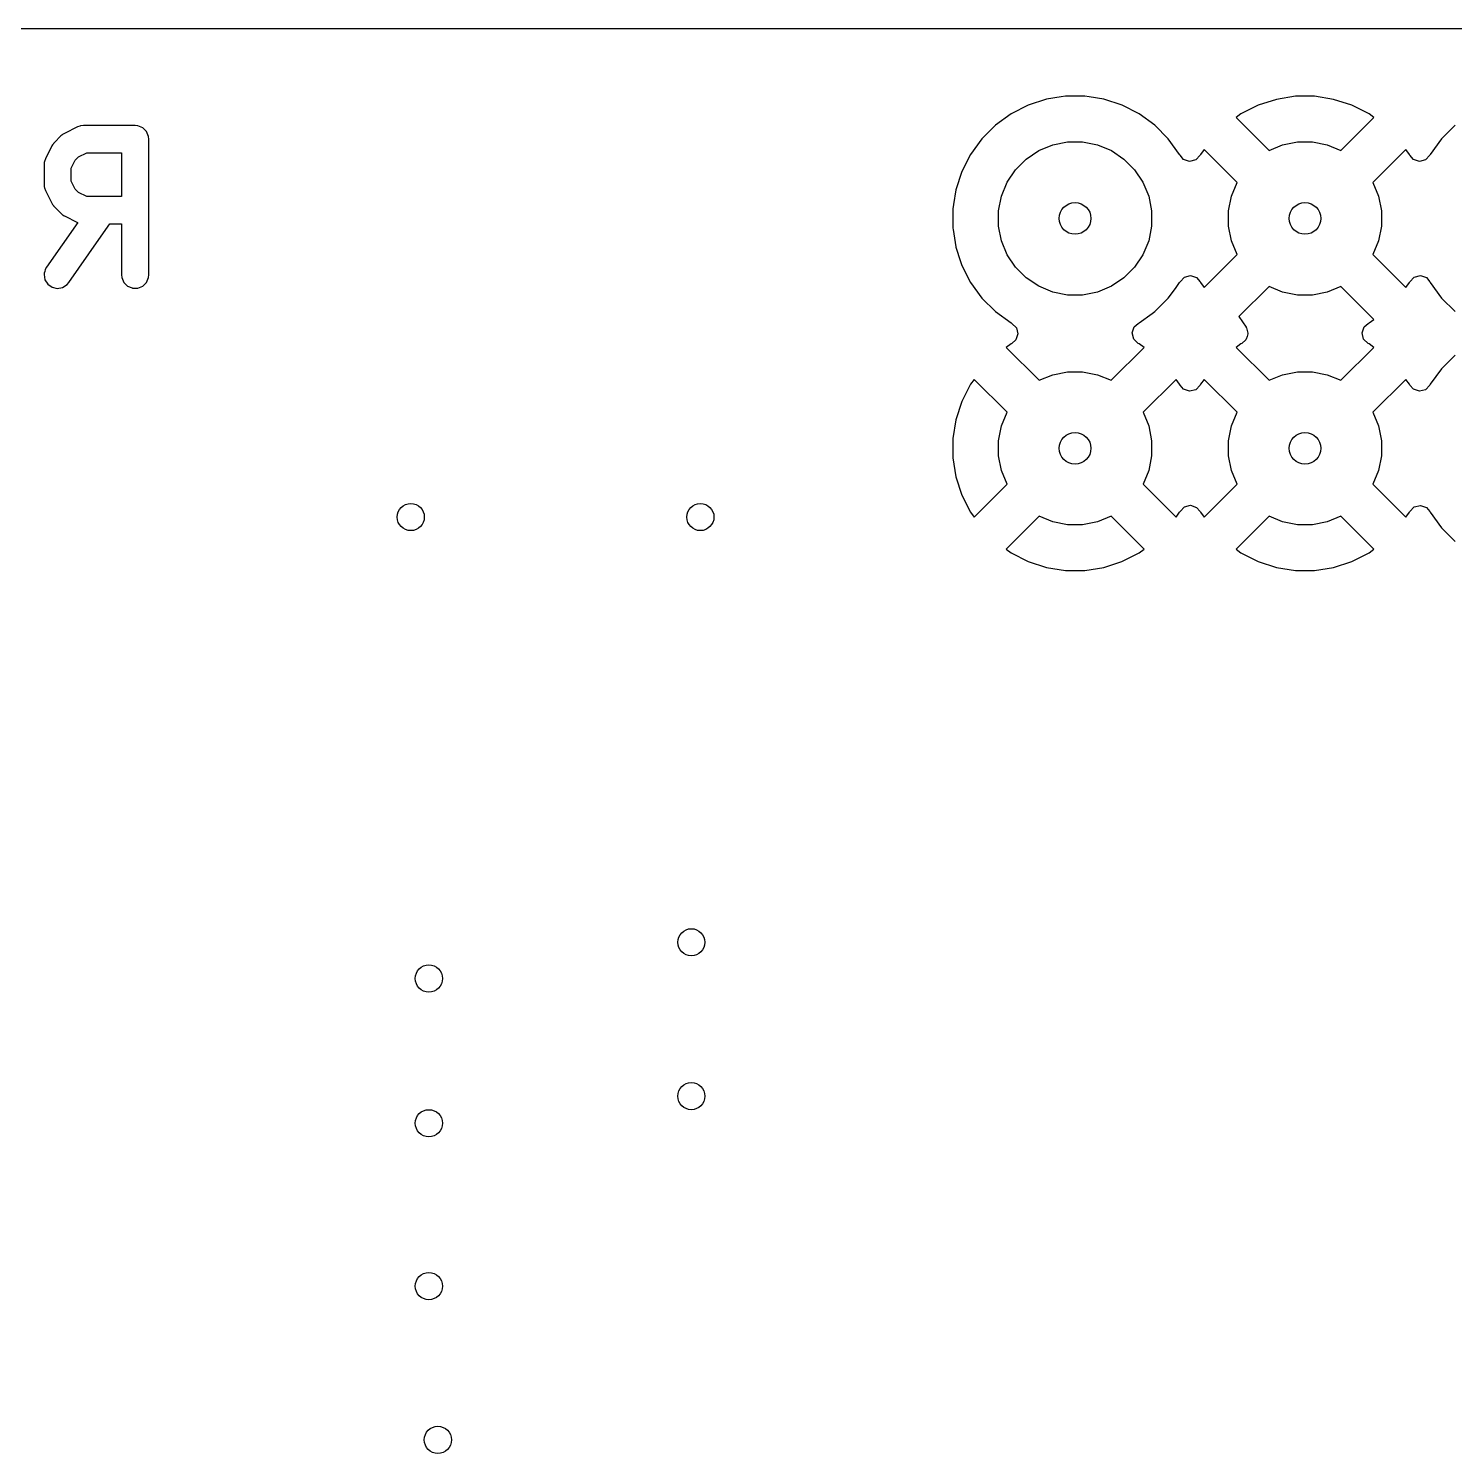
# Model space of a CAD drawing. Header units: inches. Extents: x -1.73 to 1.75, y 0.02 to 4.69.
# Drawn here: x 0.082 to 0.702, y 4.065 to 4.685 of the extents above; entities that cross this region are included whole.
import ezdxf

# ---------------------------------------------------------------- set-up
doc = ezdxf.new("R2010")
doc.units = ezdxf.units.IN
doc.header["$MEASUREMENT"] = 0
doc.layers.add('BLACK', color=250, linetype='CONTINUOUS')

msp = doc.modelspace()

# ---------------------------------------------------------------- linework, layer by layer
at = {"layer": 'BLACK', "linetype": 'CONTINUOUS'}
for p, q in [((-0.80104, 4.68502), (1.43211, 4.68502)), ((0.52456, 4.65422), (0.5166, 4.65164)), ((0.53091, 4.65523), (0.52456, 4.65422)), ((0.53282, 4.65553), (0.53091, 4.65523)), ((0.54119, 4.65553), (0.53282, 4.65553)), ((0.54311, 4.65523), (0.54119, 4.65553)), ((0.54946, 4.65422), (0.54311, 4.65523)), ((0.55742, 4.65164), (0.54946, 4.65422)), ((0.54946, 4.65422), (0.54946, 4.65422)), ((0.54946, 4.65422), (0.54946, 4.65422)), ((0.62456, 4.6542), (0.61661, 4.65162)), ((0.63282, 4.65551), (0.62456, 4.6542)), ((0.62456, 4.6542), (0.62456, 4.6542)), ((0.64119, 4.65551), (0.63282, 4.65551)), ((0.64945, 4.6542), (0.64119, 4.65551)), ((0.65741, 4.65162), (0.64945, 4.6542)), ((0.50914, 4.64784), (0.50237, 4.64292)), ((0.5166, 4.65164), (0.50914, 4.64784)), ((0.56487, 4.64784), (0.55742, 4.65164)), ((0.55742, 4.65164), (0.55742, 4.65164)), ((0.55742, 4.65164), (0.55742, 4.65164)), ((0.57165, 4.64292), (0.56487, 4.64784)), ((0.60915, 4.64782), (0.60702, 4.64627)), ((0.60702, 4.64627), (0.60702, 4.64627)), ((0.60702, 4.64627), (0.62136, 4.63193)), ((0.61661, 4.65162), (0.60915, 4.64782)), ((0.65265, 4.63193), (0.667, 4.64627)), ((0.66486, 4.64782), (0.65741, 4.65162)), ((0.667, 4.64627), (0.66486, 4.64782)), ((0.10303, 4.64218), (0.09741, 4.63937)), ((0.10411, 4.64259), (0.10303, 4.64218)), ((0.10432, 4.64261), (0.10411, 4.64259)), ((0.10452, 4.64269), (0.10432, 4.64261)), ((0.10567, 4.6428), (0.10452, 4.64269)), ((0.12817, 4.6428), (0.10567, 4.6428)), ((0.12932, 4.64269), (0.12817, 4.6428)), ((0.13145, 4.64181), (0.12932, 4.64269)), ((0.13308, 4.64018), (0.13145, 4.64181)), ((0.13396, 4.63805), (0.13308, 4.64018)), ((0.50237, 4.64292), (0.49645, 4.637)), ((0.57756, 4.637), (0.57165, 4.64292)), ((0.70237, 4.64292), (0.69645, 4.637)), ((0.09195, 4.63391), (0.08914, 4.62829)), ((0.09227, 4.63441), (0.09195, 4.63391)), ((0.09232, 4.63455), (0.09227, 4.63441)), ((0.09246, 4.63472), (0.09232, 4.63455)), ((0.09257, 4.63489), (0.09246, 4.63472)), ((0.09269, 4.635), (0.09257, 4.63489)), ((0.09306, 4.63545), (0.09269, 4.635)), ((0.09587, 4.63826), (0.09306, 4.63545)), ((0.09632, 4.63863), (0.09587, 4.63826)), ((0.09643, 4.63875), (0.09632, 4.63863)), ((0.0966, 4.63886), (0.09643, 4.63875)), ((0.09677, 4.63899), (0.0966, 4.63886)), ((0.09691, 4.63905), (0.09677, 4.63899)), ((0.09741, 4.63937), (0.09691, 4.63905)), ((0.13407, 4.6369), (0.13396, 4.63805)), ((0.13407, 4.60655), (0.13407, 4.6369)), ((0.49645, 4.637), (0.49153, 4.63023)), ((0.52123, 4.63188), (0.52729, 4.63439)), ((0.52729, 4.63439), (0.53373, 4.63567)), ((0.53373, 4.63567), (0.54029, 4.63567)), ((0.54029, 4.63567), (0.54672, 4.63439)), ((0.54672, 4.63439), (0.55278, 4.63188)), ((0.58248, 4.63023), (0.57756, 4.637)), ((0.62136, 4.63193), (0.62729, 4.63439)), ((0.62729, 4.63439), (0.63373, 4.63567)), ((0.63373, 4.63567), (0.64029, 4.63567)), ((0.64029, 4.63567), (0.64672, 4.63439)), ((0.64672, 4.63439), (0.65265, 4.63193)), ((0.69645, 4.637), (0.69153, 4.63023)), ((0.08873, 4.62721), (0.08871, 4.627)), ((0.08914, 4.62829), (0.08873, 4.62721)), ((0.10033, 4.62425), (0.10209, 4.62777)), ((0.10209, 4.62777), (0.10355, 4.62923)), ((0.10355, 4.62923), (0.10707, 4.63099)), ((0.10707, 4.63099), (0.12226, 4.63099)), ((0.12226, 4.63099), (0.12226, 4.61187)), ((0.49153, 4.63023), (0.48773, 4.62277)), ((0.51114, 4.62359), (0.51578, 4.62823)), ((0.51578, 4.62823), (0.52123, 4.63188)), ((0.55278, 4.63188), (0.55824, 4.62823)), ((0.55824, 4.62823), (0.56288, 4.62359)), ((0.58267, 4.62986), (0.58248, 4.63023)), ((0.58248, 4.63023), (0.58248, 4.63023)), ((0.58248, 4.63023), (0.58248, 4.63023)), ((0.58421, 4.62809), (0.58267, 4.62986)), ((0.58681, 4.6272), (0.58421, 4.62809)), ((0.58948, 4.62786), (0.58681, 4.6272)), ((0.59137, 4.62986), (0.58948, 4.62786)), ((0.59155, 4.63022), (0.59137, 4.62986)), ((0.5931, 4.63235), (0.59155, 4.63022)), ((0.59155, 4.63022), (0.59155, 4.63022)), ((0.60744, 4.61801), (0.5931, 4.63235)), ((0.5931, 4.63235), (0.5931, 4.63235)), ((0.68092, 4.63235), (0.66657, 4.61801)), ((0.68247, 4.63022), (0.68092, 4.63235)), ((0.68092, 4.63235), (0.68092, 4.63235)), ((0.68265, 4.62986), (0.68247, 4.63022)), ((0.68418, 4.62809), (0.68265, 4.62986)), ((0.68679, 4.6272), (0.68418, 4.62809)), ((0.68946, 4.62786), (0.68679, 4.6272)), ((0.69135, 4.62986), (0.68946, 4.62786)), ((0.69153, 4.63023), (0.69135, 4.62986)), ((0.08863, 4.6268), (0.08852, 4.62565)), ((0.08852, 4.62565), (0.08852, 4.61721)), ((0.08871, 4.627), (0.08863, 4.6268)), ((0.10033, 4.61861), (0.10033, 4.62425)), ((0.48773, 4.62277), (0.48515, 4.61481)), ((0.50749, 4.61814), (0.51114, 4.62359)), ((0.56288, 4.62359), (0.56652, 4.61814)), ((0.08852, 4.61721), (0.08855, 4.61684)), ((0.08855, 4.61684), (0.08863, 4.61606)), ((0.08863, 4.61606), (0.08871, 4.61586)), ((0.08871, 4.61586), (0.08873, 4.61565)), ((0.08873, 4.61565), (0.08914, 4.61457)), ((0.10209, 4.61509), (0.10033, 4.61861)), ((0.10355, 4.61363), (0.10209, 4.61509)), ((0.48515, 4.61481), (0.48414, 4.60845)), ((0.50498, 4.61208), (0.50749, 4.61814)), ((0.56652, 4.61814), (0.56903, 4.61208)), ((0.60498, 4.61208), (0.60744, 4.61801)), ((0.66657, 4.61801), (0.66903, 4.61208)), ((0.08914, 4.61457), (0.09195, 4.60895)), ((0.09195, 4.60895), (0.09227, 4.60845)), ((0.10707, 4.61187), (0.10355, 4.61363)), ((0.12226, 4.61187), (0.10707, 4.61187)), ((0.5037, 4.60564), (0.50498, 4.61208)), ((0.56903, 4.61208), (0.57031, 4.60564)), ((0.6037, 4.60564), (0.60498, 4.61208)), ((0.66903, 4.61208), (0.67031, 4.60564)), ((0.09227, 4.60845), (0.09232, 4.60831)), ((0.09232, 4.60831), (0.09246, 4.60814)), ((0.09246, 4.60814), (0.09257, 4.60797)), ((0.09257, 4.60797), (0.09269, 4.60786)), ((0.09269, 4.60786), (0.09306, 4.60741)), ((0.09306, 4.60741), (0.09587, 4.6046)), ((0.09587, 4.6046), (0.09632, 4.60423)), ((0.09632, 4.60423), (0.09643, 4.60411)), ((0.09643, 4.60411), (0.0966, 4.604)), ((0.0966, 4.604), (0.09677, 4.60386)), ((0.09677, 4.60386), (0.09691, 4.60381)), ((0.09691, 4.60381), (0.09726, 4.60358)), ((0.09726, 4.60358), (0.09741, 4.60349)), ((0.09741, 4.60349), (0.09741, 4.60349)), ((0.09741, 4.60349), (0.09741, 4.60349)), ((0.09741, 4.60349), (0.10303, 4.60068)), ((0.13407, 4.57784), (0.13407, 4.60655)), ((0.48414, 4.60845), (0.48384, 4.60655)), ((0.48384, 4.60655), (0.48384, 4.59818)), ((0.5037, 4.59908), (0.5037, 4.60564)), ((0.57031, 4.60564), (0.57031, 4.59908)), ((0.6037, 4.59908), (0.6037, 4.60564)), ((0.67031, 4.60564), (0.67031, 4.59908)), ((0.10317, 4.60063), (0.08959, 4.58123)), ((0.10303, 4.60068), (0.10317, 4.60063)), ((0.11338, 4.59463), (0.11718, 4.60006)), ((0.11718, 4.60006), (0.12226, 4.60006)), ((0.12226, 4.60006), (0.12226, 4.59183)), ((0.48384, 4.59818), (0.48394, 4.59753)), ((0.48394, 4.59753), (0.48514, 4.58995)), ((0.50498, 4.59265), (0.5037, 4.59908)), ((0.57031, 4.59908), (0.56903, 4.59265)), ((0.60498, 4.59265), (0.6037, 4.59908)), ((0.67031, 4.59908), (0.66903, 4.59265)), ((0.10804, 4.587), (0.11338, 4.59463)), ((0.11338, 4.59463), (0.11338, 4.59463)), ((0.12226, 4.59183), (0.12226, 4.57784)), ((0.50749, 4.58659), (0.50498, 4.59265)), ((0.56903, 4.59265), (0.56652, 4.58659)), ((0.60744, 4.58672), (0.60498, 4.59265)), ((0.66903, 4.59265), (0.66657, 4.58672)), ((0.09933, 4.57456), (0.10804, 4.587)), ((0.48514, 4.58995), (0.48515, 4.58991)), ((0.48515, 4.58991), (0.48719, 4.58363)), ((0.51114, 4.58113), (0.50749, 4.58659)), ((0.56652, 4.58659), (0.56288, 4.58113)), ((0.5931, 4.57237), (0.60744, 4.58672)), ((0.66657, 4.58672), (0.68092, 4.57237)), ((0.08863, 4.57849), (0.08852, 4.57797)), ((0.08852, 4.57797), (0.08892, 4.5757)), ((0.08881, 4.57929), (0.08863, 4.57849)), ((0.08902, 4.58022), (0.08881, 4.57929)), ((0.08959, 4.58123), (0.08902, 4.58022)), ((0.12226, 4.57784), (0.12238, 4.57669)), ((0.13396, 4.57669), (0.13407, 4.57784)), ((0.48719, 4.58363), (0.48773, 4.58195)), ((0.48773, 4.58195), (0.49153, 4.5745)), ((0.51578, 4.57649), (0.51114, 4.58113)), ((0.56288, 4.58113), (0.55824, 4.57649)), ((0.08892, 4.5757), (0.09016, 4.57376)), ((0.09016, 4.57376), (0.09205, 4.57244)), ((0.09205, 4.57244), (0.0943, 4.57194)), ((0.0943, 4.57194), (0.09656, 4.57234)), ((0.09656, 4.57234), (0.09851, 4.57358)), ((0.09851, 4.57358), (0.09926, 4.57445)), ((0.09926, 4.57445), (0.09933, 4.57456)), ((0.12238, 4.57669), (0.12238, 4.57669)), ((0.12238, 4.57669), (0.12326, 4.57456)), ((0.12326, 4.57456), (0.12489, 4.57293)), ((0.12489, 4.57293), (0.12686, 4.57211)), ((0.12686, 4.57211), (0.12702, 4.57205)), ((0.12702, 4.57205), (0.12702, 4.57205)), ((0.12702, 4.57205), (0.12932, 4.57205)), ((0.12932, 4.57205), (0.13145, 4.57293)), ((0.12932, 4.57205), (0.12932, 4.57205)), ((0.13145, 4.57293), (0.13308, 4.57456)), ((0.13308, 4.57456), (0.13396, 4.57669)), ((0.49153, 4.5745), (0.49645, 4.56772)), ((0.52123, 4.57285), (0.51578, 4.57649)), ((0.52729, 4.57034), (0.52123, 4.57285)), ((0.55278, 4.57285), (0.54672, 4.57034)), ((0.55824, 4.57649), (0.55278, 4.57285)), ((0.57756, 4.56772), (0.58062, 4.57194)), ((0.58062, 4.57194), (0.58248, 4.5745)), ((0.58248, 4.5745), (0.58267, 4.57486)), ((0.58267, 4.57486), (0.58456, 4.57686)), ((0.58456, 4.57686), (0.58723, 4.57752)), ((0.58723, 4.57752), (0.58983, 4.57664)), ((0.58983, 4.57664), (0.59137, 4.57486)), ((0.59137, 4.57486), (0.59155, 4.57451)), ((0.59155, 4.57451), (0.5931, 4.57237)), ((0.62136, 4.5728), (0.60827, 4.5597)), ((0.62729, 4.57034), (0.62136, 4.5728)), ((0.65265, 4.5728), (0.64672, 4.57034)), ((0.667, 4.55845), (0.65265, 4.5728)), ((0.68092, 4.57237), (0.68247, 4.57451)), ((0.68092, 4.57237), (0.68092, 4.57237)), ((0.68247, 4.57451), (0.68265, 4.57486)), ((0.68265, 4.57486), (0.68454, 4.57686)), ((0.68454, 4.57686), (0.68721, 4.57752)), ((0.68721, 4.57752), (0.68981, 4.57664)), ((0.68981, 4.57664), (0.69135, 4.57486)), ((0.69135, 4.57486), (0.69153, 4.5745)), ((0.69153, 4.5745), (0.69645, 4.56772)), ((0.49645, 4.56772), (0.50237, 4.56181)), ((0.53373, 4.56906), (0.52729, 4.57034)), ((0.54029, 4.56906), (0.53373, 4.56906)), ((0.54672, 4.57034), (0.54029, 4.56906)), ((0.57165, 4.56181), (0.57756, 4.56772)), ((0.57756, 4.56772), (0.57756, 4.56772)), ((0.57756, 4.56772), (0.57756, 4.56772)), ((0.63373, 4.56906), (0.62729, 4.57034)), ((0.64029, 4.56906), (0.63373, 4.56906)), ((0.64672, 4.57034), (0.64029, 4.56906)), ((0.69645, 4.56772), (0.70237, 4.56181)), ((0.50237, 4.56181), (0.50914, 4.55689)), ((0.56487, 4.55689), (0.57053, 4.561)), ((0.57053, 4.561), (0.57165, 4.56181)), ((0.57165, 4.56181), (0.57165, 4.56181)), ((0.57165, 4.56181), (0.57165, 4.56181)), ((0.60827, 4.5597), (0.61137, 4.55508)), ((0.50914, 4.55689), (0.50914, 4.55689)), ((0.50914, 4.55689), (0.50914, 4.55689)), ((0.50914, 4.55689), (0.50951, 4.5567)), ((0.50951, 4.5567), (0.51151, 4.55481)), ((0.51151, 4.55481), (0.51217, 4.55214)), ((0.56185, 4.55256), (0.56273, 4.55516)), ((0.56273, 4.55516), (0.56451, 4.5567)), ((0.56451, 4.5567), (0.56487, 4.55689)), ((0.61137, 4.55508), (0.61141, 4.55493)), ((0.61141, 4.55493), (0.61153, 4.55482)), ((0.61153, 4.55482), (0.61182, 4.55363)), ((0.61182, 4.55363), (0.61219, 4.55246)), ((0.66183, 4.55257), (0.66271, 4.55517)), ((0.66271, 4.55517), (0.66449, 4.55671)), ((0.66449, 4.55671), (0.66486, 4.5569)), ((0.66486, 4.5569), (0.667, 4.55845)), ((0.667, 4.55845), (0.667, 4.55845)), ((0.50915, 4.54782), (0.50702, 4.54627)), ((0.50951, 4.548), (0.50915, 4.54782)), ((0.50915, 4.54782), (0.50915, 4.54782)), ((0.51128, 4.54954), (0.50951, 4.548)), ((0.51217, 4.55214), (0.51128, 4.54954)), ((0.56251, 4.54989), (0.56185, 4.55256)), ((0.56451, 4.548), (0.56251, 4.54989)), ((0.56486, 4.54782), (0.56451, 4.548)), ((0.567, 4.54627), (0.56486, 4.54782)), ((0.56486, 4.54782), (0.56486, 4.54782)), ((0.60915, 4.54782), (0.60702, 4.54627)), ((0.60953, 4.54801), (0.60915, 4.54782)), ((0.6113, 4.54955), (0.60953, 4.54801)), ((0.61135, 4.5497), (0.6113, 4.54955)), ((0.61147, 4.54981), (0.61135, 4.5497)), ((0.61179, 4.55099), (0.61147, 4.54981)), ((0.61219, 4.55215), (0.61179, 4.55099)), ((0.61219, 4.55246), (0.61215, 4.55231)), ((0.61215, 4.55231), (0.61219, 4.55215)), ((0.66249, 4.5499), (0.66183, 4.55257)), ((0.66449, 4.54801), (0.66249, 4.5499)), ((0.66486, 4.54782), (0.66449, 4.54801)), ((0.667, 4.54627), (0.66486, 4.54782)), ((0.50702, 4.54627), (0.50702, 4.54627)), ((0.50702, 4.54627), (0.52136, 4.53193)), ((0.55265, 4.53193), (0.567, 4.54627)), ((0.60702, 4.54627), (0.60702, 4.54627)), ((0.60702, 4.54627), (0.62136, 4.53193)), ((0.65265, 4.53193), (0.667, 4.54627)), ((0.70237, 4.54292), (0.69645, 4.537)), ((0.52136, 4.53193), (0.52729, 4.53439)), ((0.52729, 4.53439), (0.53373, 4.53567)), ((0.53373, 4.53567), (0.54029, 4.53567)), ((0.54029, 4.53567), (0.54672, 4.53439)), ((0.54672, 4.53439), (0.55265, 4.53193)), ((0.62136, 4.53193), (0.62729, 4.53439)), ((0.62729, 4.53439), (0.63373, 4.53567)), ((0.63373, 4.53567), (0.64029, 4.53567)), ((0.64029, 4.53567), (0.64672, 4.53439)), ((0.64672, 4.53439), (0.65265, 4.53193)), ((0.69645, 4.537), (0.69153, 4.53023)), ((0.49155, 4.53022), (0.48775, 4.52276)), ((0.4931, 4.53235), (0.49155, 4.53022)), ((0.50744, 4.51801), (0.4931, 4.53235)), ((0.4931, 4.53235), (0.4931, 4.53235)), ((0.58092, 4.53235), (0.56657, 4.51801)), ((0.58247, 4.53022), (0.58092, 4.53235)), ((0.58092, 4.53235), (0.58092, 4.53235)), ((0.58266, 4.52984), (0.58247, 4.53022)), ((0.58419, 4.52807), (0.58266, 4.52984)), ((0.5868, 4.52718), (0.58419, 4.52807)), ((0.59136, 4.52984), (0.58947, 4.52784)), ((0.59155, 4.53022), (0.59136, 4.52984)), ((0.5931, 4.53235), (0.59155, 4.53022)), ((0.60744, 4.51801), (0.5931, 4.53235)), ((0.5931, 4.53235), (0.5931, 4.53235)), ((0.68092, 4.53235), (0.66657, 4.51801)), ((0.68247, 4.53022), (0.68092, 4.53235)), ((0.68092, 4.53235), (0.68092, 4.53235)), ((0.68265, 4.52986), (0.68247, 4.53022)), ((0.68418, 4.52809), (0.68265, 4.52986)), ((0.68679, 4.5272), (0.68418, 4.52809)), ((0.69135, 4.52986), (0.68946, 4.52786)), ((0.69153, 4.53023), (0.69135, 4.52986)), ((0.48775, 4.52276), (0.48517, 4.51481)), ((0.58947, 4.52784), (0.5868, 4.52718)), ((0.68946, 4.52786), (0.68679, 4.5272)), ((0.50498, 4.51208), (0.50744, 4.51801)), ((0.56657, 4.51801), (0.56903, 4.51208)), ((0.60498, 4.51208), (0.60744, 4.51801)), ((0.66657, 4.51801), (0.66903, 4.51208)), ((0.48517, 4.51481), (0.48386, 4.50655)), ((0.48517, 4.51481), (0.48517, 4.51481)), ((0.5037, 4.50564), (0.50498, 4.51208)), ((0.56903, 4.51208), (0.57031, 4.50564)), ((0.6037, 4.50564), (0.60498, 4.51208)), ((0.66903, 4.51208), (0.67031, 4.50564)), ((0.48386, 4.50655), (0.48386, 4.49818)), ((0.5037, 4.49908), (0.5037, 4.50564)), ((0.57031, 4.50564), (0.57031, 4.49908)), ((0.6037, 4.49908), (0.6037, 4.50564)), ((0.67031, 4.50564), (0.67031, 4.49908)), ((0.48386, 4.49818), (0.48517, 4.48992)), ((0.50498, 4.49265), (0.5037, 4.49908)), ((0.57031, 4.49908), (0.56903, 4.49265)), ((0.60498, 4.49265), (0.6037, 4.49908)), ((0.67031, 4.49908), (0.66903, 4.49265)), ((0.50744, 4.48672), (0.50498, 4.49265)), ((0.56903, 4.49265), (0.56657, 4.48672)), ((0.60744, 4.48672), (0.60498, 4.49265)), ((0.66903, 4.49265), (0.66657, 4.48672)), ((0.48517, 4.48992), (0.48517, 4.48992)), ((0.48517, 4.48992), (0.48775, 4.48196)), ((0.4931, 4.47237), (0.50744, 4.48672)), ((0.56657, 4.48672), (0.58092, 4.47237)), ((0.5931, 4.47237), (0.60744, 4.48672)), ((0.66657, 4.48672), (0.68092, 4.47237)), ((0.48775, 4.48196), (0.49155, 4.47451)), ((0.49155, 4.47451), (0.4931, 4.47237)), ((0.52136, 4.4728), (0.50702, 4.45845)), ((0.52729, 4.47034), (0.52136, 4.4728)), ((0.55265, 4.4728), (0.54672, 4.47034)), ((0.567, 4.45845), (0.55265, 4.4728)), ((0.58092, 4.47237), (0.58247, 4.47451)), ((0.58092, 4.47237), (0.58092, 4.47237)), ((0.58247, 4.47451), (0.58266, 4.47488)), ((0.58266, 4.47488), (0.58455, 4.47688)), ((0.58455, 4.47688), (0.58722, 4.47754)), ((0.58722, 4.47754), (0.58982, 4.47666)), ((0.58982, 4.47666), (0.59136, 4.47488)), ((0.59136, 4.47488), (0.59155, 4.47451)), ((0.59155, 4.47451), (0.5931, 4.47237)), ((0.62136, 4.4728), (0.60702, 4.45845)), ((0.62729, 4.47034), (0.62136, 4.4728)), ((0.65265, 4.4728), (0.64672, 4.47034)), ((0.667, 4.45845), (0.65265, 4.4728)), ((0.68092, 4.47237), (0.68247, 4.47451)), ((0.68092, 4.47237), (0.68092, 4.47237)), ((0.68247, 4.47451), (0.68265, 4.47486)), ((0.68265, 4.47486), (0.68454, 4.47686)), ((0.68454, 4.47686), (0.68721, 4.47752)), ((0.68721, 4.47752), (0.68981, 4.47664)), ((0.68981, 4.47664), (0.69135, 4.47486)), ((0.69135, 4.47486), (0.69153, 4.4745)), ((0.69153, 4.4745), (0.69645, 4.46772)), ((0.53373, 4.46906), (0.52729, 4.47034)), ((0.54029, 4.46906), (0.53373, 4.46906)), ((0.54672, 4.47034), (0.54029, 4.46906)), ((0.63373, 4.46906), (0.62729, 4.47034)), ((0.64029, 4.46906), (0.63373, 4.46906)), ((0.64672, 4.47034), (0.64029, 4.46906)), ((0.69645, 4.46772), (0.70237, 4.46181)), ((0.50702, 4.45845), (0.50702, 4.45845)), ((0.50702, 4.45845), (0.50915, 4.4569)), ((0.50915, 4.4569), (0.51661, 4.45311)), ((0.55741, 4.45311), (0.56486, 4.4569)), ((0.56486, 4.4569), (0.567, 4.45845)), ((0.567, 4.45845), (0.567, 4.45845)), ((0.60702, 4.45845), (0.60702, 4.45845)), ((0.60702, 4.45845), (0.60915, 4.4569)), ((0.60915, 4.4569), (0.61661, 4.45311)), ((0.65741, 4.45311), (0.66486, 4.4569)), ((0.66486, 4.4569), (0.667, 4.45845)), ((0.667, 4.45845), (0.667, 4.45845)), ((0.51661, 4.45311), (0.52456, 4.45052)), ((0.52456, 4.45052), (0.53282, 4.44921)), ((0.53282, 4.44921), (0.54119, 4.44921)), ((0.54119, 4.44921), (0.54945, 4.45052)), ((0.54945, 4.45052), (0.55741, 4.45311)), ((0.54945, 4.45052), (0.54945, 4.45052)), ((0.61661, 4.45311), (0.62456, 4.45052)), ((0.62456, 4.45052), (0.63282, 4.44921)), ((0.63282, 4.44921), (0.64119, 4.44921)), ((0.64119, 4.44921), (0.64945, 4.45052)), ((0.64945, 4.45052), (0.65741, 4.45311)), ((0.64945, 4.45052), (0.64945, 4.45052))]:
    msp.add_line(p, q, dxfattribs=at)
at = {"layer": 'BLACK'}
for centre, radius in [((0.53701, 4.60236), 0.00689), ((0.63701, 4.60236), 0.00689), ((0.53701, 4.50236), 0.00689), ((0.63701, 4.50236), 0.00689), ((0.24803, 4.47244), 0.00591), ((0.37402, 4.47244), 0.00591), ((0.37008, 4.2874), 0.00591), ((0.25591, 4.27165), 0.00591), ((0.37008, 4.22047), 0.00591), ((0.25591, 4.20866), 0.00591), ((0.25591, 4.1378), 0.00591), ((0.25984, 4.07087), 0.00591)]:
    msp.add_circle(centre, radius, dxfattribs=at)
at = {"layer": 'WHITE'}
for centre, radius in [((0.53701, 4.60236), 0.00689), ((0.63701, 4.60236), 0.00689), ((0.53701, 4.50236), 0.00689), ((0.63701, 4.50236), 0.00689), ((0.24803, 4.47244), 0.00591), ((0.37402, 4.47244), 0.00591), ((0.37008, 4.2874), 0.00591), ((0.25591, 4.27165), 0.00591), ((0.37008, 4.22047), 0.00591), ((0.25591, 4.20866), 0.00591), ((0.25591, 4.1378), 0.00591), ((0.25984, 4.07087), 0.00591)]:
    msp.add_circle(centre, radius, dxfattribs=at)

doc.saveas('drawing.dxf')
